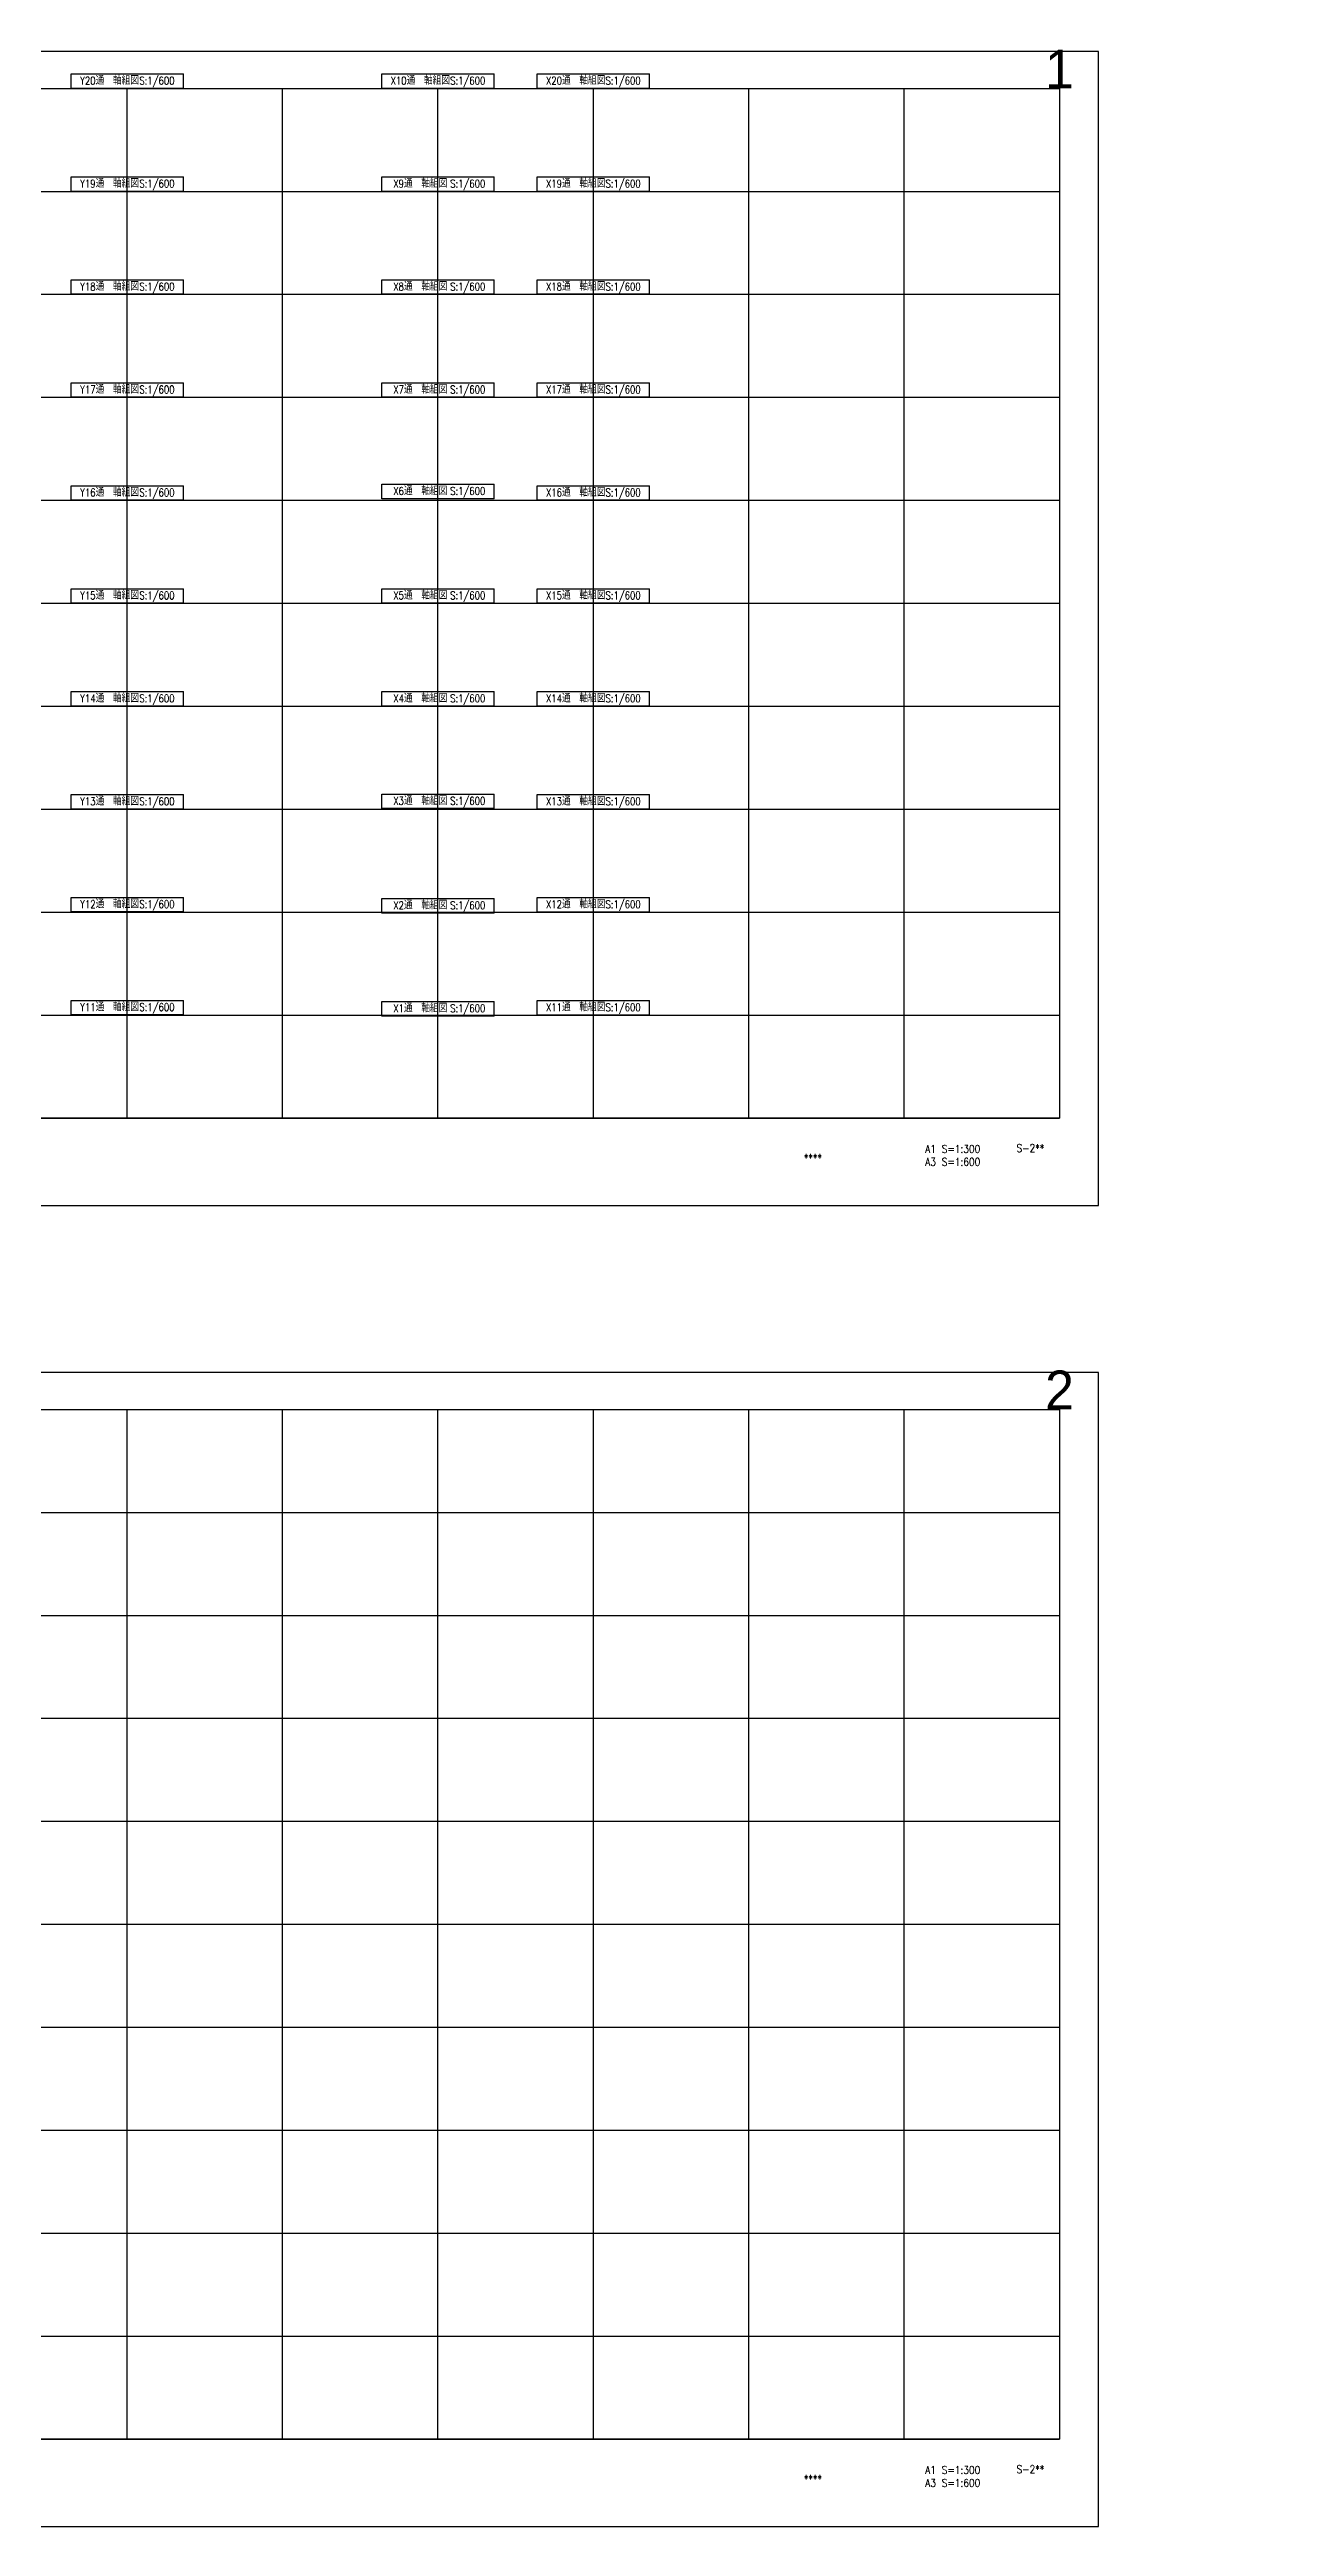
# Model space of a CAD drawing. Extents: x -102655 to 1332000, y -2014200 to 210463.
# Drawn here: x 90000 to 281052, y -382200 to 300 of the extents above; entities that cross this region are included whole.
import ezdxf
from ezdxf.enums import TextEntityAlignment as Align

# ---------------------------------------------------------------- set-up
doc = ezdxf.new("R2010")
doc.units = 0
doc.header["$MEASUREMENT"] = 0
doc.layers.add('99_レイアウト枠', color=251, linetype='CONTINUOUS', plot=False)
doc.layers.add('99_頁番号', color=6, linetype='CONTINUOUS')
doc.layers.add('注記', color=3, linetype='CONTINUOUS')
doc.styles.add('DRACAD', font='txt', dxfattribs={"width": 0.85, "bigfont": 'extfont2'})
doc.styles.get("Standard").update_dxf_attribs({"font": 'Osaka.ttc'})

msp = doc.modelspace()

# ---------------------------------------------------------------- linework, layer by layer
at = {"layer": '99_レイアウト枠'}
for p, q in [((102000, -164700), (102000, -5700)), ((126000, -164700), (126000, -5700)), ((150000, -164700), (150000, -5700)), ((174000, -164700), (174000, -5700)), ((198000, -164700), (198000, -5700)), ((222000, -164700), (222000, -5700)), ((6000, -21600), (246000, -21600)), ((6000, -37500), (246000, -37500)), ((6000, -53400), (246000, -53400)), ((6000, -69300), (246000, -69300)), ((6000, -85200), (246000, -85200)), ((6000, -101100), (246000, -101100)), ((6000, -117000), (246000, -117000)), ((6000, -132900), (246000, -132900)), ((6000, -148800), (246000, -148800)), ((6000, -164700), (246000, -164700)), ((102000, -368700), (102000, -209700)), ((126000, -368700), (126000, -209700)), ((150000, -368700), (150000, -209700)), ((174000, -368700), (174000, -209700)), ((198000, -368700), (198000, -209700)), ((222000, -368700), (222000, -209700)), ((6000, -225600), (246000, -225600)), ((6000, -241500), (246000, -241500)), ((6000, -257400), (246000, -257400)), ((6000, -273300), (246000, -273300)), ((6000, -289200), (246000, -289200)), ((6000, -305100), (246000, -305100)), ((6000, -321000), (246000, -321000)), ((6000, -336900), (246000, -336900)), ((6000, -352800), (246000, -352800)), ((6000, -368700), (246000, -368700))]:
    msp.add_line(p, q, dxfattribs=at)
for points in [[(0, -178200), (252000, -178200), (252000, 0), (0, 0)], [(6000, -5700), (246000, -5700), (246000, -164700), (6000, -164700)], [(0, -382200), (252000, -382200), (252000, -204000), (0, -204000)], [(6000, -209700), (246000, -209700), (246000, -368700), (6000, -368700)]]:
    msp.add_lwpolyline(points, close=True, dxfattribs=at)
at = {"layer": '注記', "linetype": 'Continuous'}
for p, q in [((93320, -3460), (110680, -3460)), ((93320, -5700), (93320, -3460)), ((110680, -5700), (110680, -3460)), ((141320, -3460), (158680, -3460)), ((141320, -5700), (141320, -3460)), ((158680, -5700), (158680, -3460)), ((165320, -3460), (182680, -3460)), ((165320, -5700), (165320, -3460)), ((182680, -5700), (182680, -3460)), ((110680, -5700), (93320, -5700)), ((158680, -5700), (141320, -5700)), ((182680, -5700), (165320, -5700)), ((93320, -19360), (110680, -19360)), ((93320, -21600), (93320, -19360)), ((110680, -21600), (93320, -21600)), ((110680, -21600), (110680, -19360)), ((141320, -19360), (158680, -19360)), ((141320, -21600), (141320, -19360)), ((158680, -21600), (141320, -21600)), ((158680, -21600), (158680, -19360)), ((165320, -19360), (182680, -19360)), ((165320, -21600), (165320, -19360)), ((182680, -21600), (165320, -21600)), ((182680, -21600), (182680, -19360)), ((93320, -35260), (110680, -35260)), ((93320, -37500), (93320, -35260)), ((110680, -37500), (93320, -37500)), ((110680, -37500), (110680, -35260)), ((141320, -35260), (158680, -35260)), ((141320, -37500), (141320, -35260)), ((158680, -37500), (141320, -37500)), ((158680, -37500), (158680, -35260)), ((165320, -35260), (182680, -35260)), ((165320, -37500), (165320, -35260)), ((182680, -37500), (165320, -37500)), ((182680, -37500), (182680, -35260)), ((93320, -51160), (110680, -51160)), ((93320, -53400), (93320, -51160)), ((110680, -53400), (93320, -53400)), ((110680, -53400), (110680, -51160)), ((141320, -51160), (158680, -51160)), ((141320, -53400), (141320, -51160)), ((158680, -53400), (141320, -53400)), ((158680, -53400), (158680, -51160)), ((165320, -51160), (182680, -51160)), ((165320, -53400), (165320, -51160)), ((182680, -53400), (165320, -53400)), ((182680, -53400), (182680, -51160)), ((93320, -67060), (110680, -67060)), ((93320, -69300), (93320, -67060)), ((110680, -69300), (110680, -67060)), ((141320, -66830.6), (158680, -66830.6)), ((141320, -69070.6), (141320, -66830.6)), ((158680, -69070.6), (158680, -66830.6)), ((165320, -67060), (182680, -67060)), ((165320, -69300), (165320, -67060)), ((182680, -69300), (182680, -67060)), ((110680, -69300), (93320, -69300)), ((158680, -69070.6), (141320, -69070.6)), ((182680, -69300), (165320, -69300)), ((93320, -82960), (110680, -82960)), ((93320, -85200), (93320, -82960)), ((110680, -85200), (110680, -82960)), ((141320, -82960), (158680, -82960)), ((141320, -85200), (141320, -82960)), ((158680, -85200), (158680, -82960)), ((165320, -82960), (182680, -82960)), ((165320, -85200), (165320, -82960)), ((182680, -85200), (182680, -82960)), ((110680, -85200), (93320, -85200)), ((158680, -85200), (141320, -85200)), ((182680, -85200), (165320, -85200)), ((93320, -98860), (110680, -98860)), ((93320, -101100), (93320, -98860)), ((110680, -101100), (110680, -98860)), ((141320, -98860), (158680, -98860)), ((141320, -101100), (141320, -98860)), ((158680, -101100), (158680, -98860)), ((165320, -98860), (182680, -98860)), ((165320, -101100), (165320, -98860)), ((182680, -101100), (182680, -98860)), ((110680, -101100), (93320, -101100)), ((158680, -101100), (141320, -101100)), ((182680, -101100), (165320, -101100)), ((141320, -114680.6), (158680, -114680.6)), ((141320, -116920.6), (141320, -114680.6)), ((158680, -116920.6), (158680, -114680.6)), ((93320, -114760), (110680, -114760)), ((93320, -117000), (93320, -114760)), ((110680, -117000), (93320, -117000)), ((110680, -117000), (110680, -114760)), ((158680, -116920.6), (141320, -116920.6)), ((165320, -114760), (182680, -114760)), ((165320, -117000), (165320, -114760)), ((182680, -117000), (165320, -117000)), ((182680, -117000), (182680, -114760)), ((93320, -130630.4), (110680, -130630.4)), ((93320, -132870.4), (93320, -130630.4)), ((110680, -132870.4), (93320, -132870.4)), ((110680, -132870.4), (110680, -130630.4)), ((141320, -130810), (158680, -130810)), ((141320, -133050), (141320, -130810)), ((158680, -133050), (141320, -133050)), ((158680, -133050), (158680, -130810)), ((165320, -130660), (182680, -130660)), ((165320, -132900), (165320, -130660)), ((182680, -132900), (165320, -132900)), ((182680, -132900), (182680, -130660)), ((93320, -146530.4), (110680, -146530.4)), ((93320, -148770.4), (93320, -146530.4)), ((110680, -148770.4), (93320, -148770.4)), ((110680, -148770.4), (110680, -146530.4)), ((141320, -146710), (158680, -146710)), ((141320, -148950), (141320, -146710)), ((158680, -148950), (141320, -148950)), ((158680, -148950), (158680, -146710)), ((165320, -146560), (182680, -146560)), ((165320, -148800), (165320, -146560)), ((182680, -148800), (165320, -148800)), ((182680, -148800), (182680, -146560))]:
    msp.add_line(p, q, dxfattribs=at)

# ---------------------------------------------------------------- texts
at = {"layer": '99_レイアウト枠'}
for s, p in [('1', (246000, -5700)), ('2', (246000, -209700))]:
    msp.add_text(s, height=6000, dxfattribs=at).set_placement(p, align=Align.CENTER)
at = {"layer": '99_頁番号', "char_height": 1200, "attachment_point": 5, "style": 'DRACAD'}
for s, insert in [('{  ****  }', (207000, -170850)), ('A1 S=1:300^JA3 S=1:600', (229500, -170473)), ('{S-2**}', (241500, -169350)), ('{  ****  }', (207000, -374850)), ('A1 S=1:300^JA3 S=1:600', (229500, -374473)), ('{S-2**}', (241500, -373350))]:
    msp.add_mtext(s, dxfattribs=dict(at, insert=insert))
at = {"layer": '注記', "linetype": 'Continuous', "style": 'DRACAD', "width": 0.8}
for s, p in [('Y20通\u3000軸組図', (99274.2, -5103.9)), ('S:1/600', (106593.1, -5103.9)), ('X10通\u3000軸組図', (147274.2, -5103.9)), ('S:1/600', (154593.1, -5103.9)), ('X20通\u3000軸組図', (171274.2, -5103.9)), ('S:1/600', (178593.1, -5103.9)), ('Y19通\u3000軸組図', (99274.2, -20999)), ('S:1/600', (106593.1, -20999)), ('X9通\u3000軸組図', (147274.2, -21003.9)), ('S:1/600', (154593.1, -21003.9)), ('X19通\u3000軸組図', (171274.2, -20999)), ('S:1/600', (178593.1, -20999)), ('Y18通\u3000軸組図', (99274.2, -36903.9)), ('S:1/600', (106593.1, -36903.9)), ('X8通\u3000軸組図', (147274.2, -36903.9)), ('S:1/600', (154593.1, -36903.9)), ('X18通\u3000軸組図', (171274.2, -36903.9)), ('S:1/600', (178593.1, -36903.9)), ('Y17通\u3000軸組図', (99274.2, -52803.9)), ('S:1/600', (106593.1, -52803.9)), ('X7通\u3000軸組図', (147274.2, -52803.9)), ('S:1/600', (154593.1, -52803.9)), ('X17通\u3000軸組図', (171274.2, -52803.9)), ('S:1/600', (178593.1, -52803.9)), ('Y16通\u3000軸組図', (99274.2, -68703.9)), ('S:1/600', (106593.1, -68703.9)), ('X6通\u3000軸組図', (147274.2, -68474.5)), ('S:1/600', (154593.1, -68474.5)), ('X16通\u3000軸組図', (171274.2, -68703.9)), ('S:1/600', (178593.1, -68703.9)), ('Y15通\u3000軸組図', (99274.2, -84603.9)), ('S:1/600', (106593.1, -84603.9)), ('X5通\u3000軸組図', (147274.2, -84603.9)), ('S:1/600', (154593.1, -84603.9)), ('X15通\u3000軸組図', (171274.2, -84603.9)), ('S:1/600', (178593.1, -84603.9)), ('Y14通\u3000軸組図', (99274.2, -100503.9)), ('S:1/600', (106593.1, -100503.9)), ('X4通\u3000軸組図', (147274.2, -100503.9)), ('S:1/600', (154593.1, -100503.9)), ('X14通\u3000軸組図', (171274.2, -100503.9)), ('S:1/600', (178593.1, -100503.9)), ('Y13通\u3000軸組図', (99274.2, -116403.9)), ('S:1/600', (106593.1, -116403.9)), ('X3通\u3000軸組図', (147274.2, -116324.5)), ('S:1/600', (154593.1, -116324.5)), ('X13通\u3000軸組図', (171274.2, -116403.9)), ('S:1/600', (178593.1, -116403.9)), ('Y12通\u3000軸組図', (99274.2, -132274.3)), ('S:1/600', (106593.1, -132274.3)), ('X2通\u3000軸組図', (147274.2, -132453.9)), ('S:1/600', (154593.1, -132453.9)), ('X12通\u3000軸組図', (171274.2, -132303.9)), ('S:1/600', (178593.1, -132303.9)), ('Y11通\u3000軸組図', (99274.2, -148174.3)), ('S:1/600', (106593.1, -148174.3)), ('X1通\u3000軸組図', (147274.2, -148353.9)), ('S:1/600', (154593.1, -148353.9)), ('X11通\u3000軸組図', (171274.2, -148203.9)), ('S:1/600', (178593.1, -148203.9))]:
    msp.add_text(s, height=1200, dxfattribs=at).set_placement(p, align=Align.CENTER)

doc.saveas('drawing.dxf')
